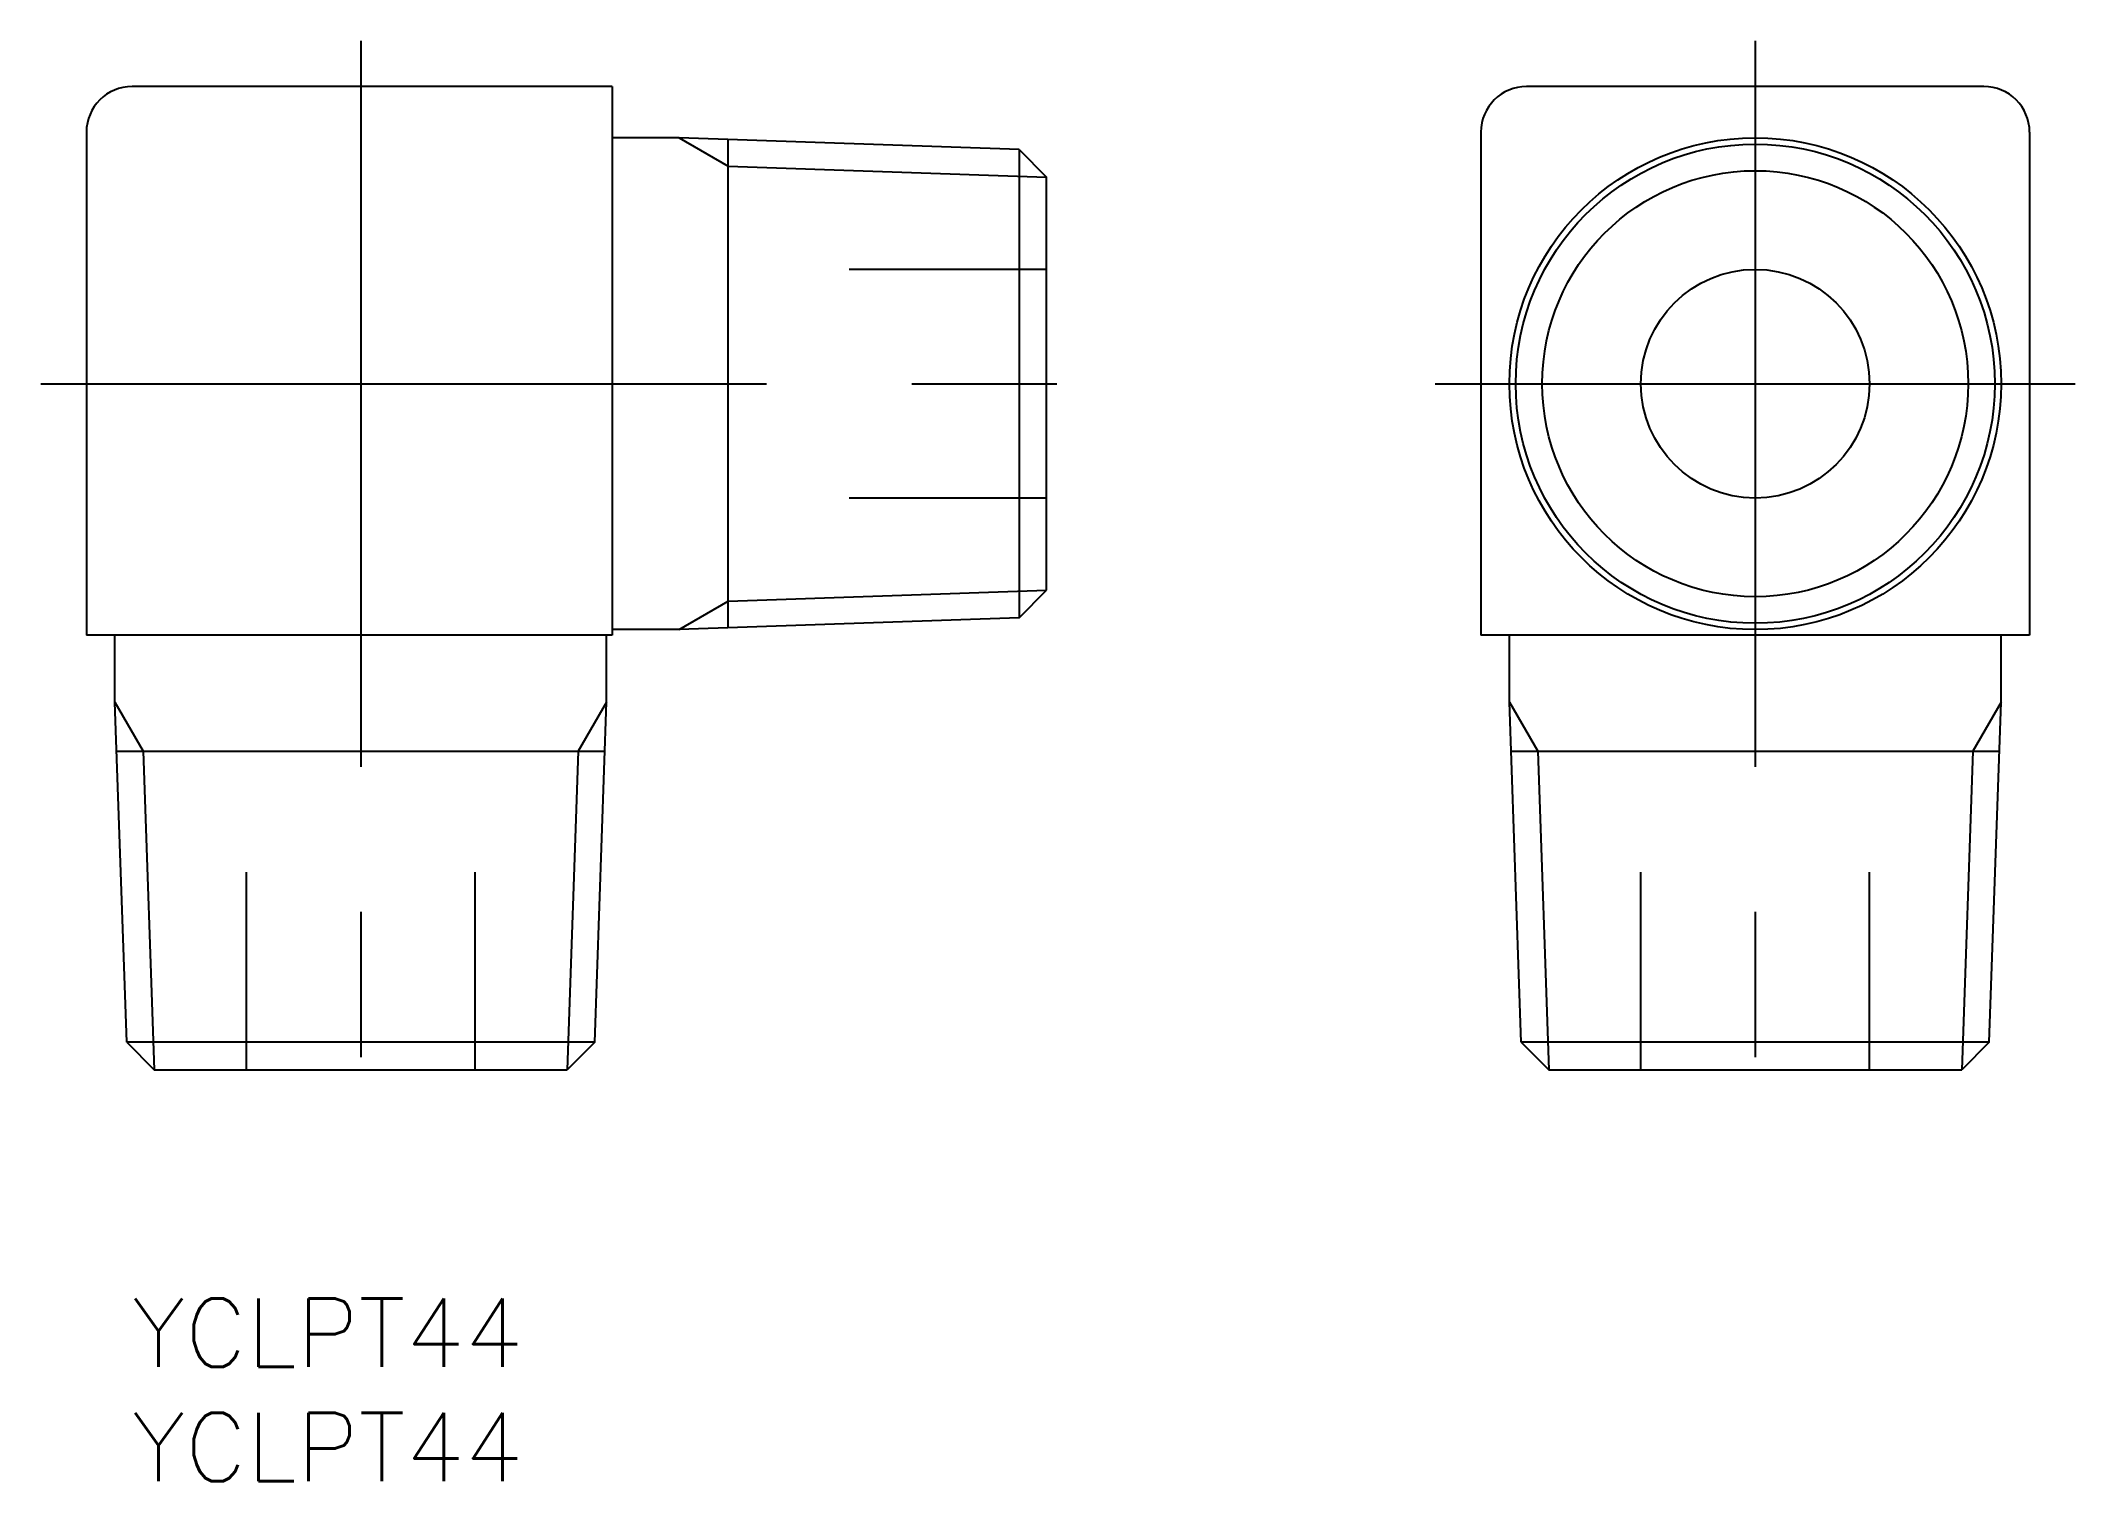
# Model space of a CAD drawing. Extents: x -14 to 75, y -48 to 15.
import ezdxf

# ---------------------------------------------------------------- set-up
doc = ezdxf.new("R2010")
doc.units = 0
doc.linetypes.add('CENTER', pattern=[50.8, 31.75, -6.35, 6.35, -6.35])
doc.linetypes.add('DASHED', pattern=[19.05, 12.7, -6.35])
doc.layers.get('0').update_dxf_attribs({"linetype": 'CONTINUOUS'})
doc.layers.add('CENTER', color=1, linetype='CENTER')
doc.styles.get("Standard").update_dxf_attribs({"font": 'txt.shx', "height": 3, "bigfont": 'bigfont.shx'})

msp = doc.modelspace()

# ---------------------------------------------------------------- linework, layer by layer
at = {"color": 7, "linetype": 'CONTINUOUS'}
for p, q in [((11, 13), (-10, 13)), ((11, 13), (11, -11)), ((71, 13), (51, 13)), ((-12, 11), (-12, -11)), ((13.929, 10.754), (11, 10.754)), ((28.796, 10.235), (13.929, 10.754)), ((49, 11), (49, -11)), ((73, 11), (73, -11)), ((16.071, -10.679), (16.071, 10.679)), ((28.796, 10.235), (28.796, -10.235)), ((28.796, 10.235), (30, 9.031)), ((-12, 9.06), (-12, -11)), ((30, -9.031), (30, 9.031)), ((49, 9.06), (49, -11)), ((28.796, -10.235), (30, -9.031)), ((28.796, -10.235), (13.929, -10.754)), ((11, -11), (-12, -11)), ((-10.754, -13.929), (-10.754, -11)), ((10.754, -13.929), (10.754, -11)), ((13.929, -10.754), (11, -10.754)), ((73, -11), (49, -11)), ((50.246, -13.929), (50.246, -11)), ((71.754, -13.929), (71.754, -11)), ((-10.235, -28.796), (-10.754, -13.929)), ((10.235, -28.796), (10.754, -13.929)), ((50.765, -28.796), (50.246, -13.929)), ((71.235, -28.796), (71.754, -13.929)), ((-10.679, -16.071), (10.679, -16.071)), ((50.321, -16.071), (71.679, -16.071)), ((10.235, -28.796), (-10.235, -28.796)), ((-10.235, -28.796), (-9.031, -30)), ((10.235, -28.796), (9.031, -30)), ((71.235, -28.796), (50.765, -28.796)), ((50.765, -28.796), (51.969, -30)), ((71.235, -28.796), (70.031, -30)), ((-9.031, -30), (9.031, -30)), ((51.969, -30), (70.031, -30))]:
    msp.add_line(p, q, dxfattribs=at)
at = {"color": 3, "linetype": 'CONTINUOUS'}
for p, q in [((13.929, 10.754), (16.071, 9.517)), ((16.071, 9.517), (30, 9.031)), ((13.929, -10.754), (16.071, -9.517)), ((16.071, -9.517), (30, -9.031)), ((-10.754, -13.929), (-9.517, -16.071)), ((10.754, -13.929), (9.517, -16.071)), ((50.246, -13.929), (51.483, -16.071)), ((71.754, -13.929), (70.517, -16.071)), ((-9.517, -16.071), (-9.031, -30)), ((9.517, -16.071), (9.031, -30)), ((51.483, -16.071), (51.969, -30)), ((70.517, -16.071), (70.031, -30))]:
    msp.add_line(p, q, dxfattribs=at)
at = {"color": 3, "linetype": 'DASHED'}
for p, q in [((30, 5), (21.363, 5)), ((30, -5), (21.363, -5)), ((-5, -30), (-5, -21.363)), ((5, -30), (5, -21.363)), ((56, -30), (56, -21.363)), ((66, -30), (66, -21.363))]:
    msp.add_line(p, q, dxfattribs=at)
at = {"color": 7, "linetype": 'CONTINUOUS'}
for radius in [10.754, 10.478, 5]:
    msp.add_circle((61, 0), radius, dxfattribs=at)
at = {"color": 3, "linetype": 'CONTINUOUS'}
msp.add_circle((61, 0), 9.316, dxfattribs=at)
at = {"color": 7, "linetype": 'CONTINUOUS'}
for centre, start, end in [((-10, 11), 90, 180), ((51, 11), 90, 180), ((71, 11), 360, 90)]:
    msp.add_arc(centre, 2, start, end, dxfattribs=at)
at = {"layer": 'CENTER', "color": 1, "linetype": 'CENTER'}
for p, q in [((0, 15), (0, -32)), ((61, 15), (61, -32)), ((-14, 0), (32, 0)), ((47, 0), (75, 0))]:
    msp.add_line(p, q, dxfattribs=at)

# ---------------------------------------------------------------- texts
at = {"color": 7, "linetype": 'CONTINUOUS'}
for p in [(-10, -43), (-10, -48)]:
    msp.add_text('YCLPT44', height=3, dxfattribs=at).set_placement(p)

doc.saveas('drawing.dxf')
